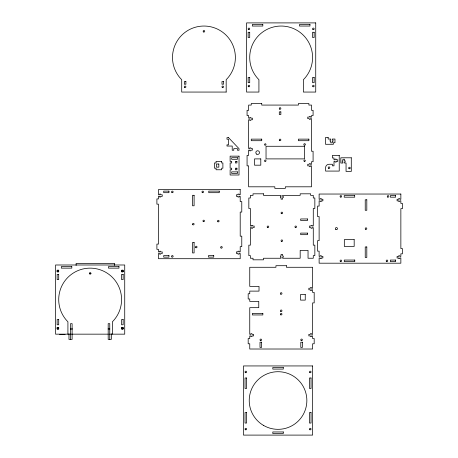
<?xml version="1.0" encoding="UTF-8"?>
<svg xmlns="http://www.w3.org/2000/svg" width="458" height="458" viewBox="0 0 458 458"><rect width="100%" height="100%" fill="white"/><g stroke="black" fill="none" stroke-linecap="round" stroke-linejoin="round"><path stroke-width="0.69" d="M57.141 271.754L58.71 271.754M121.582 271.754L123.156 271.754M121.582 271.806L123.156 271.806L123.156 270.237L121.582 270.237L121.582 271.285M89.362 273.38L90.936 273.38A0.784 0.784 0 0 1 89.757 274.061A0.784 0.784 0 0 1 89.757 272.699A0.784 0.784 0 0 1 90.936 273.38M121.582 327.396L123.156 327.396L123.156 328.97L121.582 328.97M57.141 328.913L58.71 328.913M121.582 328.913L123.156 328.913M108.328 334.157L55.567 334.157L55.567 264.993L124.731 264.993L124.731 334.157L109.554 334.157M59.603 334.546L65.105 334.546M114.666 265.445L114.666 263.424L76.108 263.424L76.108 265.445M112.376 334.157L112.376 321.802A31.436 31.436 0 0 0 112.376 277.348A31.436 31.436 0 0 0 67.921 277.348A31.436 31.436 0 0 0 67.921 321.802L67.921 334.157M111.328 333.808L111.328 339.395L108.185 339.395L108.185 323.674L109.76 323.674L109.76 339.395M70.538 339.395L70.538 323.674L72.112 323.674L72.112 339.395L68.969 339.395L68.969 333.808M71.717 328.237A0.784 0.784 0 0 1 71.717 329.594M70.767 329.474A0.784 0.784 0 0 1 70.767 328.357M109.651 328.523A0.784 0.784 0 0 1 109.651 329.308M108.288 329.308A0.784 0.784 0 0 1 108.288 328.523M315.734 22.9L246.576 22.9L246.576 92.058L258.925 92.058L258.925 79.709A31.436 31.436 0 0 1 258.925 35.249A31.436 31.436 0 0 1 303.379 35.249A31.436 31.436 0 0 1 303.379 79.709L303.379 92.058L315.734 92.058L315.734 22.9M262.818 24.474L252.335 24.474L252.335 26.043L262.818 26.043L262.818 24.474M309.969 24.474L299.492 24.474L299.492 26.043L309.969 26.043L309.969 24.474M249.719 32.278L248.144 32.278L248.144 37.516L249.719 37.516L249.719 32.278M314.159 32.278L312.591 32.278L312.591 37.516L314.159 37.516L314.159 32.278M249.719 77.442L248.144 77.442L248.144 82.68L249.719 82.68L249.719 77.442M314.159 77.442L312.591 77.442L312.591 82.68L314.159 82.68L314.159 77.442M185.902 81.581L184.334 81.581L184.334 84.203L185.902 84.203L185.902 81.581M223.55 81.581L221.981 81.581L221.981 84.203L223.55 84.203L223.55 81.581M226.172 92.058L181.712 92.058L181.712 79.709A31.436 31.436 0 0 1 181.712 35.249A31.436 31.436 0 0 1 226.172 35.249A31.436 31.436 0 0 1 226.172 79.709L226.172 92.058M261.741 103.502L251.259 103.502L251.259 105.077L248.642 105.077L248.642 110.315L247.068 110.315L247.068 115.553L248.642 115.553L248.642 118.175L249.69 118.175L249.69 117.494L250.841 117.494L250.841 118.175L252.415 118.175L252.415 119.744L250.841 119.744L250.841 120.425L249.69 120.425L249.69 119.744L248.642 119.744L248.642 148.564L249.69 148.564L249.69 147.882L250.841 147.882L250.841 148.564L252.415 148.564L252.415 150.132L250.841 150.132L250.841 150.814L249.69 150.814L249.69 150.132L248.642 150.132L248.642 155.371L247.068 155.371L247.068 165.853L248.642 165.853L248.642 186.807L274.84 186.807L274.84 188.381L285.317 188.381L285.317 186.807L311.514 186.807L311.514 165.853L310.467 165.853L310.467 166.535L309.316 166.535L309.316 165.853L307.742 165.853L307.742 164.279L309.316 164.279L309.316 163.649L310.467 163.649L310.467 164.33L311.514 164.33L311.514 161.714L313.089 161.714L313.089 151.232L311.514 151.232L311.514 118.645L310.467 118.645L310.467 119.326L309.316 119.326L309.316 118.645L307.742 118.645L307.742 117.071L309.316 117.071L309.316 116.447L310.467 116.447L310.467 117.128L311.514 117.128L311.514 115.553L313.089 115.553L313.089 110.315L311.514 110.315L311.514 105.077L308.892 105.077L308.892 103.502L298.416 103.502L298.416 105.077L261.741 105.077L261.741 103.502M280.863 111.884L279.294 111.884L279.294 114.506L280.863 114.506L280.863 111.884M328.151 137.474L325.529 137.474L325.529 144.287L333.39 144.287L333.39 142.719L334.964 142.719L334.964 139.049L332.342 139.049L332.342 140.096L333.023 140.096L333.023 141.247L332.342 141.247L332.342 142.822L330.773 142.822L330.773 141.247L330.092 141.247L330.092 140.096L330.773 140.096L330.773 139.049L328.151 139.049L328.151 137.474M228.548 137.663L226.979 137.663L226.979 139.238L228.548 139.238L228.548 144.843L226.979 144.843L226.979 146.05L232.217 146.05L232.217 150.241L233.786 150.241L233.786 148.667L237.456 148.667L237.456 150.241L239.024 150.241L239.024 148.667L228.548 137.663M261.741 139.129L251.259 139.129L251.259 140.703L261.741 140.703L261.741 139.129M308.892 139.129L298.416 139.129L298.416 140.703L308.892 140.703L308.892 139.129M304.599 146.274L266.035 146.274L266.035 158.897L304.599 158.897L304.599 146.274M339.235 155.365L332.428 155.365L332.428 157.981L333.996 157.981L333.996 159.819L335.044 159.819L335.044 159.138L336.201 159.138L336.201 159.819L337.769 159.819L337.769 161.388L336.201 161.388L336.201 162.069L335.044 162.069L335.044 161.388L333.996 161.388L333.996 165.842L332.428 165.842L332.428 164.267L329.021 164.267A3.406 3.406 0 0 0 325.615 167.674L325.615 171.08L339.235 171.08L339.235 155.365M239.024 156.149L230.122 156.149L230.122 161.388L231.691 161.388L231.691 162.962L230.122 162.962L230.122 168.201L231.691 168.201L231.691 169.769L230.122 169.769L230.122 175.008L239.024 175.008L239.024 156.149M237.456 157.718L231.691 157.718L231.691 159.292L237.456 159.292L237.456 157.718M351.292 157.792L340.815 157.792L340.815 163.031L342.91 163.031L342.91 161.983L342.229 161.983L342.229 160.832L342.91 160.832L342.91 159.264L344.485 159.264L344.485 160.832L345.166 160.832L345.166 161.983L344.485 161.983L344.485 163.031L346.053 163.031L346.053 171.418L351.292 171.418L351.292 157.792M260.797 158.897L254.511 158.897L254.511 165.189L260.797 165.189L260.797 158.897M221.683 161.388L216.079 161.388L216.079 162.962L214.504 162.962L214.504 168.201L216.079 168.201L216.079 169.769L221.683 169.769L221.683 168.201L222.891 168.201L222.891 162.962L221.683 162.962L221.683 161.388M236.929 161.388L235.36 161.388L235.36 162.962L236.929 162.962L236.929 161.388M218.827 164.01L216.474 164.01L216.474 167.153L218.827 167.153L218.827 164.01M236.929 168.201L235.36 168.201L235.36 169.769L236.929 169.769L236.929 168.201M237.456 171.864L231.691 171.864L231.691 173.439L237.456 173.439L237.456 171.864M240.204 189.543L158.474 189.543L158.474 194.782L159.521 194.782L159.521 194.1L160.672 194.1L160.672 194.782L162.246 194.782L162.246 196.35L160.672 196.35L160.672 196.98L159.521 196.98L159.521 196.299L158.474 196.299L158.474 198.921L156.899 198.921L156.899 204.159L158.474 204.159L158.474 244.085L156.899 244.085L156.899 249.324L158.474 249.324L158.474 251.94L159.521 251.94L159.521 251.259L160.672 251.259L160.672 251.94L162.246 251.94L162.246 253.514L160.672 253.514L160.672 254.144L159.521 254.144L159.521 253.463L158.474 253.463L158.474 258.701L240.204 258.701L240.204 253.463L239.156 253.463L239.156 254.144L238.005 254.144L238.005 253.463L236.431 253.463L236.431 251.889L238.005 251.889L238.005 251.207L239.156 251.207L239.156 251.889L240.204 251.889L240.204 246.65L241.778 246.65L241.778 236.173L240.204 236.173L240.204 212.071L241.778 212.071L241.778 201.594L240.204 201.594L240.204 196.35L239.156 196.35L239.156 197.032L238.005 197.032L238.005 196.35L236.431 196.35L236.431 194.782L238.005 194.782L238.005 194.1L239.156 194.1L239.156 194.782L240.204 194.782L240.204 189.543M168.95 191.112L163.712 191.112L163.712 192.686L168.95 192.686L168.95 191.112M219.25 191.112L208.768 191.112L208.768 192.686L219.25 192.686L219.25 191.112M263.505 193.808L253.022 193.808L253.022 195.377L250.406 195.377L250.406 197.999L248.831 197.999L248.831 208.476L250.406 208.476L250.406 226.029L251.453 226.029L251.453 225.347L252.604 225.347L252.604 226.029L254.179 226.029L254.179 227.603L252.604 227.603L252.604 228.284L251.453 228.284L251.453 227.603L250.406 227.603L250.406 245.15L248.831 245.15L248.831 255.633L250.406 255.633L250.406 258.249L253.022 258.249L253.022 259.823L263.505 259.823L263.505 258.249L281.052 258.249L281.052 257.201L280.37 257.201L280.37 256.051L281.052 256.051L281.052 254.476L282.626 254.476L282.626 256.051L283.307 256.051L283.307 257.201L282.626 257.201L282.626 258.249L300.179 258.249L300.179 250.394L308.039 250.394L308.039 258.249L313.278 258.249L313.278 255.633L314.846 255.633L314.846 245.15L313.278 245.15L313.278 227.603L312.23 227.603L312.23 228.284L311.074 228.284L311.074 227.603L309.505 227.603L309.505 226.029L311.074 226.029L311.074 225.347L312.23 225.347L312.23 226.029L313.278 226.029L313.278 208.476L314.846 208.476L314.846 197.999L313.278 197.999L313.278 195.377L310.656 195.377L310.656 193.808L300.179 193.808L300.179 195.377L282.626 195.377L282.626 196.425L283.307 196.425L283.307 197.581L282.626 197.581L282.626 199.15L281.052 199.15L281.052 197.581L280.37 197.581L280.37 196.425L281.052 196.425L281.052 195.377L263.505 195.377L263.505 193.808M400.859 194.037L319.123 194.037L319.123 199.276L320.176 199.276L320.176 198.595L321.327 198.595L321.327 199.276L322.896 199.276L322.896 200.85L321.327 200.85L321.327 201.531L320.176 201.531L320.176 200.85L319.123 200.85L319.123 206.089L317.554 206.089L317.554 216.565L319.123 216.565L319.123 240.668L317.554 240.668L317.554 251.144L319.123 251.144L319.123 256.388L320.176 256.388L320.176 255.707L321.327 255.707L321.327 256.388L322.896 256.388L322.896 257.957L321.327 257.957L321.327 258.638L320.176 258.638L320.176 257.957L319.123 257.957L319.123 263.195L400.859 263.195L400.859 257.957L399.811 257.957L399.811 258.638L398.66 258.638L398.66 258.009L397.086 258.009L397.086 256.44L398.66 256.44L398.66 255.759L399.811 255.759L399.811 256.44L400.859 256.44L400.859 253.818L402.433 253.818L402.433 248.579L400.859 248.579L400.859 208.653L402.433 208.653L402.433 203.415L400.859 203.415L400.859 200.799L399.811 200.799L399.811 201.474L398.66 201.474L398.66 200.85L397.086 200.85L397.086 199.276L398.66 199.276L398.66 198.595L399.811 198.595L399.811 199.276L400.859 199.276L400.859 194.037M194.1 195.303L192.526 195.303L192.526 205.785L194.1 205.785L194.1 195.303M354.704 195.606L344.221 195.606L344.221 197.18L354.704 197.18L354.704 195.606M395.62 195.606L390.382 195.606L390.382 197.18L395.62 197.18L395.62 195.606M366.806 199.803L365.232 199.803L365.232 210.279L366.806 210.279L366.806 199.803M307.513 218.958L300.7 218.958L300.7 220.527L307.513 220.527L307.513 218.958M307.513 233.105L300.7 233.105L300.7 234.673L307.513 234.673L307.513 233.105M354.177 239.62L344.324 239.62L344.324 246.433L354.177 246.433L354.177 239.62M194.1 242.459L192.526 242.459L192.526 252.936L194.1 252.936L194.1 242.459M366.806 246.954L365.232 246.954L365.232 257.436L366.806 257.436L366.806 246.954M168.95 255.558L163.712 255.558L163.712 257.127L168.95 257.127L168.95 255.558M213.749 255.558L208.51 255.558L208.51 257.127L213.749 257.127L213.749 255.558M354.755 260.052L344.273 260.052L344.273 261.627L354.755 261.627L354.755 260.052M395.62 260.052L390.382 260.052L390.382 261.627L395.62 261.627L395.62 260.052M286.427 265.703L275.945 265.703L275.945 267.277L249.753 267.277L249.753 286.399L259.022 286.399L259.022 291.116L249.753 291.116L249.753 293.738L248.179 293.738L248.179 298.977L249.753 298.977L249.753 301.387L258.764 301.387L258.764 307.673L249.753 307.673L249.753 334.34L250.801 334.34L250.801 333.659L251.952 333.659L251.952 334.34L253.526 334.34L253.526 335.914L251.952 335.914L251.952 336.596L250.801 336.596L250.801 335.914L249.753 335.914L249.753 338.531L248.179 338.531L248.179 343.775L249.753 343.775L249.753 349.013L312.625 349.013L312.625 343.775L314.194 343.775L314.194 338.531L312.625 338.531L312.625 335.914L311.577 335.914L311.577 336.596L310.421 336.596L310.421 335.914L308.852 335.914L308.852 334.34L310.421 334.34L310.421 333.659L311.577 333.659L311.577 334.34L312.625 334.34L312.625 302.904L314.194 302.904L314.194 292.427L312.625 292.427L312.625 289.805L311.577 289.805L311.577 290.486L310.421 290.486L310.421 289.805L308.852 289.805L308.852 288.237L310.421 288.237L310.421 287.555L311.577 287.555L311.577 288.237L312.625 288.237L312.625 267.277L286.427 267.277L286.427 265.703M71.809 266.567L61.332 266.567L61.332 268.136L71.809 268.136L71.809 266.567M118.966 266.567L108.483 266.567L108.483 268.136L118.966 268.136L118.966 266.567M58.71 270.237L57.141 270.237L57.141 271.806L58.71 271.806L58.71 270.237M58.71 274.376L57.141 274.376L57.141 279.615L58.71 279.615L58.71 274.376M123.156 274.376L121.582 274.376L121.582 279.615L123.156 279.615L123.156 274.376M305.251 294.505L300.534 294.505L300.534 300.11L305.251 300.11L305.251 294.505M262.852 313.387L252.369 313.387L252.369 314.955L262.852 314.955L262.852 313.387M58.71 319.535L57.141 319.535L57.141 324.774L58.71 324.774L58.71 319.535M123.156 319.535L121.582 319.535L121.582 324.774L123.156 324.774L123.156 319.535M58.71 327.396L57.141 327.396L57.141 328.97L58.71 328.97L58.71 327.396M261.575 342.2L260.007 342.2L260.007 347.439L261.575 347.439L261.575 342.2M302.366 342.2L300.797 342.2L300.797 347.439L302.366 347.439L302.366 342.2M312.625 365.942L243.461 365.942L243.461 435.1L312.625 435.1L312.625 365.942M283.284 367.511L272.802 367.511L272.802 369.085L283.284 369.085L283.284 367.511M246.604 377.993L245.036 377.993L245.036 388.47L246.604 388.47L246.604 377.993M311.051 377.993L309.482 377.993L309.482 388.47L311.051 388.47L311.051 377.993M246.604 412.572L245.036 412.572L245.036 423.049L246.604 423.049L246.604 412.572M311.051 412.572L309.482 412.572L309.482 423.049L311.051 423.049L311.051 412.572M283.284 431.957L272.802 431.957L272.802 433.526L283.284 433.526L283.284 431.957M263.636 425.476A28.814 28.814 0 0 0 306.86 400.521A28.814 28.814 0 0 0 263.636 375.566A28.814 28.814 0 0 0 263.636 425.476M309.871 372.646A0.784 0.784 0 0 0 311.051 371.965A0.784 0.784 0 0 0 309.871 371.283A0.784 0.784 0 0 0 309.871 372.646M309.871 429.753A0.784 0.784 0 0 0 311.051 429.077A0.784 0.784 0 0 0 309.871 428.396A0.784 0.784 0 0 0 309.871 429.753M245.431 429.753A0.784 0.784 0 0 0 246.604 429.077A0.784 0.784 0 0 0 245.431 428.396A0.784 0.784 0 0 0 245.431 429.753M245.431 372.646A0.784 0.784 0 0 0 246.604 371.965A0.784 0.784 0 0 0 245.431 371.283A0.784 0.784 0 0 0 245.431 372.646M349.065 168.693A0.784 0.784 0 0 0 350.244 168.012A0.784 0.784 0 0 0 349.065 167.33A0.784 0.784 0 0 0 349.065 168.693M328.626 168.355A0.784 0.784 0 0 0 329.806 167.674A0.784 0.784 0 0 0 328.626 166.993A0.784 0.784 0 0 0 328.626 168.355M184.723 87.501A0.784 0.784 0 0 0 185.902 86.82A0.784 0.784 0 0 0 184.723 86.138A0.784 0.784 0 0 0 184.723 87.501M222.37 87.501A0.784 0.784 0 0 0 223.55 86.82A0.784 0.784 0 0 0 222.37 86.138A0.784 0.784 0 0 0 222.37 87.501M203.547 31.963A0.784 0.784 0 0 0 204.726 31.281A0.784 0.784 0 0 0 203.547 30.6A0.784 0.784 0 0 0 203.547 31.963M312.98 29.552A0.784 0.784 0 0 0 314.159 28.871A0.784 0.784 0 0 0 312.98 28.19A0.784 0.784 0 0 0 312.98 29.552M312.98 86.717A0.784 0.784 0 0 0 314.159 86.035A0.784 0.784 0 0 0 312.98 85.354A0.784 0.784 0 0 0 312.98 86.717M248.539 29.552A0.784 0.784 0 0 0 249.719 28.871A0.784 0.784 0 0 0 248.539 28.19A0.784 0.784 0 0 0 248.539 29.552M248.539 86.717A0.784 0.784 0 0 0 249.719 86.035A0.784 0.784 0 0 0 248.539 85.354A0.784 0.784 0 0 0 248.539 86.717M280.794 294.156A0.784 0.784 0 0 0 281.973 293.475A0.784 0.784 0 0 0 280.794 292.794A0.784 0.784 0 0 0 280.794 294.156M280.794 311.446A0.784 0.784 0 0 0 281.973 310.764A0.784 0.784 0 0 0 280.794 310.083A0.784 0.784 0 0 0 280.794 311.446M260.402 340.523A0.784 0.784 0 0 0 261.575 339.842A0.784 0.784 0 0 0 260.402 339.16A0.784 0.784 0 0 0 260.402 340.523M301.187 340.523A0.784 0.784 0 0 0 302.366 339.842A0.784 0.784 0 0 0 301.187 339.16A0.784 0.784 0 0 0 301.187 340.523M280.794 314.852A0.784 0.784 0 0 0 281.973 314.171A0.784 0.784 0 0 0 280.794 313.49A0.784 0.784 0 0 0 280.794 314.852M195.852 247.704A0.79 0.79 0 0 0 197.037 247.017A0.79 0.79 0 0 0 195.852 246.33A0.79 0.79 0 0 0 195.852 247.704M203.323 221.586A0.767 0.767 0 0 0 204.468 220.928A0.767 0.767 0 0 0 203.323 220.264A0.767 0.767 0 0 0 203.323 221.586M217.911 221.769A0.79 0.79 0 0 0 219.096 221.082A0.79 0.79 0 0 0 217.911 220.395A0.79 0.79 0 0 0 217.911 221.769M221.054 248.018A0.79 0.79 0 0 0 222.239 247.331A0.79 0.79 0 0 0 221.054 246.644A0.79 0.79 0 0 0 221.054 248.018M202.35 192.578A0.784 0.784 0 0 0 203.529 191.896A0.784 0.784 0 0 0 202.35 191.221A0.784 0.784 0 0 0 202.35 192.578M171.962 192.578A0.784 0.784 0 0 0 173.141 191.896A0.784 0.784 0 0 0 171.962 191.221A0.784 0.784 0 0 0 171.962 192.578M171.962 257.024A0.784 0.784 0 0 0 173.141 256.343A0.784 0.784 0 0 0 171.962 255.661A0.784 0.784 0 0 0 171.962 257.024M192.761 224.678A0.784 0.784 0 0 0 194.072 224.323A0.784 0.784 0 0 0 193.11 223.361A0.784 0.784 0 0 0 192.761 224.678M387.686 197.077A0.784 0.784 0 0 0 388.859 196.396A0.784 0.784 0 0 0 387.686 195.715A0.784 0.784 0 0 0 387.686 197.077M340.311 196.951A0.784 0.784 0 0 0 341.628 196.596A0.784 0.784 0 0 0 340.666 195.635A0.784 0.784 0 0 0 340.311 196.951M386.581 261.518A0.784 0.784 0 0 0 387.76 260.837A0.784 0.784 0 0 0 386.581 260.161A0.784 0.784 0 0 0 386.581 261.518M340.477 261.518A0.784 0.784 0 0 0 341.657 260.837A0.784 0.784 0 0 0 340.477 260.161A0.784 0.784 0 0 0 340.477 261.518M365.627 229.298A0.784 0.784 0 0 0 366.806 228.616A0.784 0.784 0 0 0 365.627 227.935A0.784 0.784 0 0 0 365.627 229.298M335.891 229.527A1.048 1.048 0 0 0 337.466 228.616A1.048 1.048 0 0 0 335.891 227.712A1.048 1.048 0 0 0 335.891 229.527M256.738 154.174A1.832 1.832 0 0 0 259.486 152.588A1.832 1.832 0 0 0 256.738 150.997A1.832 1.832 0 0 0 256.738 154.174M279.683 140.6A0.784 0.784 0 0 0 280.863 139.919A0.784 0.784 0 0 0 279.683 139.238A0.784 0.784 0 0 0 279.683 140.6M279.683 109.159A0.784 0.784 0 0 0 280.863 108.483A0.784 0.784 0 0 0 279.683 107.802A0.784 0.784 0 0 0 279.683 109.159M304.204 145.146A0.784 0.784 0 0 0 305.383 144.465A0.784 0.784 0 0 0 304.204 143.783A0.784 0.784 0 0 0 304.204 145.146M264.947 145.077A0.71 0.71 0 0 0 266.012 144.465A0.71 0.71 0 0 0 264.947 143.852A0.71 0.71 0 0 0 264.947 145.077M304.244 161.319A0.71 0.71 0 0 0 305.303 160.706A0.71 0.71 0 0 0 304.244 160.094A0.71 0.71 0 0 0 304.244 161.319M264.947 161.319A0.71 0.71 0 0 0 266.012 160.706A0.71 0.71 0 0 0 264.947 160.094A0.71 0.71 0 0 0 264.947 161.319M281.447 241.377A0.784 0.784 0 0 0 282.626 240.702A0.784 0.784 0 0 0 281.447 240.021A0.784 0.784 0 0 0 281.447 241.377M295.33 227.494A0.784 0.784 0 0 0 296.509 226.813A0.784 0.784 0 0 0 295.33 226.132A0.784 0.784 0 0 0 295.33 227.494M281.447 213.611A0.784 0.784 0 0 0 282.626 212.93A0.784 0.784 0 0 0 281.447 212.249A0.784 0.784 0 0 0 281.447 213.611M267.564 227.494A0.784 0.784 0 0 0 268.743 226.813A0.784 0.784 0 0 0 267.564 226.132A0.784 0.784 0 0 0 267.564 227.494M121.977 271.651A0.784 0.784 0 0 0 123.156 270.97A0.784 0.784 0 0 0 121.977 270.289A0.784 0.784 0 0 0 121.977 271.651M121.977 328.81A0.784 0.784 0 0 0 123.156 328.128A0.784 0.784 0 0 0 121.977 327.447A0.784 0.784 0 0 0 121.977 328.81M57.37 271.525A0.784 0.784 0 0 0 58.687 271.17A0.784 0.784 0 0 0 57.725 270.209A0.784 0.784 0 0 0 57.37 271.525M57.531 328.81A0.784 0.784 0 0 0 58.71 328.128A0.784 0.784 0 0 0 57.531 327.447A0.784 0.784 0 0 0 57.531 328.81"/></g></svg>
